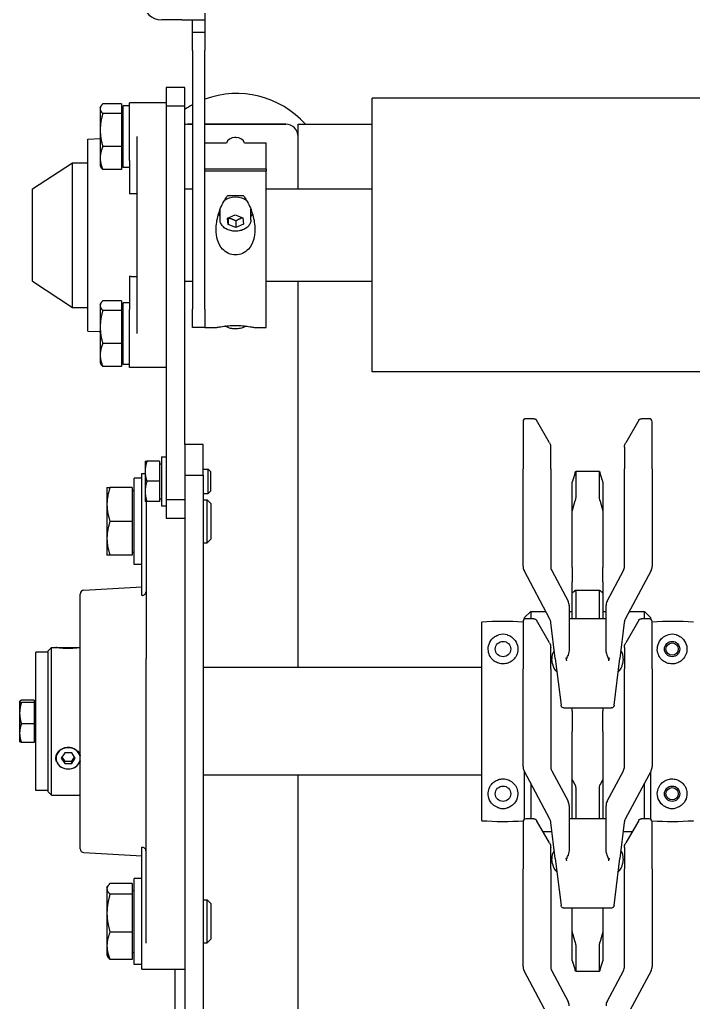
# Model space of a CAD drawing. Extents: x -3873 to 164127, y 7129 to 96529.
# Drawn here: x 42770.5 to 42989.6, y 51289 to 51608.3 of the extents above; entities that cross this region are included whole.
import ezdxf

# ---------------------------------------------------------------- set-up
doc = ezdxf.new("R2010")
doc.units = 0
doc.layers.add('LAYOUT', color=90, linetype='CONTINUOUS')
doc.layers.add('LAYOUT-KROMEKA', color=1, linetype='CONTINUOUS')

# ---------------------------------------------------------------- blocks, each defined once
blk = doc.blocks.new('A$Ccf7c2aec')
at = {"layer": 'LAYOUT-KROMEKA'}
for p, q in [((1943.79, 971.1), (1943.79, 975.22)), ((1944.13, 975.8), (1944.1, 975.78)), ((1946.83, 975.8), (1944.13, 975.8)), ((1953.3, 975.8), (1946.83, 975.8)), ((1949.88, 971.1), (1949.88, 975.22)), ((1957.1, 975.8), (1953.3, 975.8)), ((1956.72, 971.1), (1956.72, 975.22)), ((1957.13, 975.8), (1957.1, 975.8)), ((1957.13, 975.8), (1957.17, 975.78)), ((1957.48, 971.1), (1957.48, 975.22)), ((1949.88, 971.1), (1943.79, 971.1)), ((1944.93, 971.1), (1944.93, 970.5)), ((1956.72, 971.1), (1949.88, 971.1)), ((1956.33, 971.1), (1956.33, 970.5)), ((1957.48, 971.1), (1956.72, 971.1)), ((2093.63, 971.6), (2085.13, 958.6)), ((2093.63, 971.6), (2123.63, 971.6)), ((2123.63, 971.6), (2132.13, 958.6)), ((1928.13, 970.5), (1973.13, 970.5)), ((1928.13, 966.5), (1928.13, 970.5)), ((1973.13, 966.5), (1973.13, 970.5)), ((1927.73, 966.5), (1926.63, 965.4)), ((1926.63, 965.4), (1974.63, 965.4)), ((1926.63, 965.4), (1926.63, 956.1)), ((1927.73, 966.5), (1973.53, 966.5)), ((1973.53, 966.5), (1974.63, 965.4)), ((1974.63, 965.4), (1974.63, 964.04)), ((1938.63, 962.31), (1936.9, 961.15)), ((1936.9, 961.15), (1936.9, 958.85)), ((1936.9, 961.15), (1937.71, 961.15)), ((1939.04, 962.04), (1937.71, 961.15)), ((1937.71, 961.15), (1937.71, 958.85)), ((1940.37, 961.15), (1938.63, 962.31)), ((1940.37, 958.85), (1940.37, 961.15)), ((1974.59, 963.74), (1974.59, 956.26)), ((1974.63, 963.96), (1974.62, 963.97)), ((1974.63, 963.96), (1974.63, 956.1)), ((1936.9, 958.85), (1938.63, 957.69)), ((1936.9, 958.85), (1937.71, 958.85)), ((1937.71, 958.85), (1939.04, 957.96)), ((1938.63, 957.69), (1940.37, 958.85)), ((2085.13, 958.6), (2132.13, 958.6)), ((2085.13, 958.6), (2085.13, 953.6)), ((2132.13, 958.6), (2132.13, 953.6)), ((1908.02, 954.91), (1906.9, 936.1)), ((1909.27, 956.1), (1991.99, 956.1)), ((1993.25, 954.91), (1994.36, 936.1)), ((2077.47, 953.6), (2077.27, 949.9)), ((2077.47, 953.6), (2139.8, 953.6)), ((2139.8, 953.6), (2140.01, 949.6)), ((2065.95, 942.7), (2065.95, 948.75)), ((2067.13, 949.6), (2066.7, 949.35)), ((2069.69, 949.6), (2067.13, 949.6)), ((2078.77, 949.6), (2069.69, 949.6)), ((2073.43, 942.7), (2073.43, 948.75)), ((2085.72, 949.6), (2078.77, 949.6)), ((2084.12, 942.7), (2084.12, 948.75)), ((2086.13, 949.6), (2085.72, 949.6)), ((2086.13, 949.6), (2086.57, 949.35)), ((2087.32, 942.7), (2087.32, 948.75)), ((2129.95, 942.7), (2129.95, 948.75)), ((2131.13, 949.6), (2130.7, 949.35)), ((2133.69, 949.6), (2131.13, 949.6)), ((2142.77, 949.6), (2133.69, 949.6)), ((2137.43, 942.7), (2137.43, 948.75)), ((2149.72, 949.6), (2142.77, 949.6)), ((2148.12, 942.7), (2148.12, 948.75)), ((2150.13, 949.6), (2149.72, 949.6)), ((2150.13, 949.6), (2150.57, 949.35)), ((2151.32, 942.7), (2151.32, 948.75)), ((1873.32, 939.2), (1873.32, 946.42)), ((1874.63, 947.4), (1874.2, 947.15)), ((1877.74, 947.4), (1874.63, 947.4)), ((1888.33, 947.4), (1877.74, 947.4)), ((1882.17, 939.2), (1882.17, 946.42)), ((1896.22, 947.4), (1888.33, 947.4)), ((1894.49, 939.2), (1894.49, 946.42)), ((1896.63, 947.4), (1896.22, 947.4)), ((1896.63, 947.4), (1897.07, 947.15)), ((1897.95, 939.2), (1897.95, 946.42)), ((2010.13, 947.4), (2004.63, 947.4)), ((2004.63, 939.2), (2004.63, 946.42)), ((2021.13, 947.4), (2010.13, 947.4)), ((2015.63, 939.2), (2015.63, 946.42)), ((2026.63, 947.4), (2021.13, 947.4)), ((2026.63, 939.2), (2026.63, 946.42)), ((2073.43, 942.7), (2065.95, 942.7)), ((2066.63, 942.1), (2086.63, 942.1)), ((2066.63, 940.1), (2066.63, 942.1)), ((2068.03, 942.7), (2068.03, 942.1)), ((2084.12, 942.7), (2073.43, 942.7)), ((2087.32, 942.7), (2084.12, 942.7)), ((2085.23, 942.7), (2085.23, 942.1)), ((2086.63, 940.1), (2086.63, 942.1)), ((2137.43, 942.7), (2129.95, 942.7)), ((2130.63, 942.1), (2150.63, 942.1)), ((2130.63, 940.1), (2130.63, 942.1)), ((2132.03, 942.7), (2132.03, 942.1)), ((2148.12, 942.7), (2137.43, 942.7)), ((2151.32, 942.7), (2148.12, 942.7)), ((2149.23, 942.7), (2149.23, 942.1)), ((2150.63, 940.1), (2150.63, 942.1)), ((1882.17, 939.2), (1873.32, 939.2)), ((1875.58, 939.2), (1875.58, 938.6)), ((1894.49, 939.2), (1882.17, 939.2)), ((1897.95, 939.2), (1894.49, 939.2)), ((1895.68, 939.2), (1895.68, 938.6)), ((2015.63, 939.2), (2004.63, 939.2)), ((2005.58, 939.2), (2005.58, 938.6)), ((2026.63, 939.2), (2015.63, 939.2)), ((2025.68, 939.2), (2025.68, 938.6)), ((2065.63, 940.1), (2084.41, 940.1)), ((2065.63, 937.7), (2065.63, 940.1)), ((2095.26, 940.1), (2084.41, 940.1)), ((2132.85, 940.1), (2122.01, 940.1)), ((2132.85, 940.1), (2151.63, 940.1)), ((2151.63, 937.7), (2151.63, 940.1)), ((1870.13, 936.1), (1885.63, 936.1)), ((1870.13, 936.1), (1870.13, 922.1)), ((1871.63, 938.6), (1899.63, 938.6)), ((1871.63, 936.1), (1871.63, 938.6)), ((1885.63, 936.1), (1909.74, 936.1)), ((1899.63, 936.1), (1899.63, 938.6)), ((1909.74, 936.1), (1909.73, 935.89)), ((1991.54, 935.89), (1991.52, 936.1)), ((1991.52, 936.1), (2015.63, 936.1)), ((2001.63, 938.6), (2029.63, 938.6)), ((2001.63, 936.1), (2001.63, 938.6)), ((2015.63, 936.1), (2031.13, 936.1)), ((2029.63, 936.1), (2029.63, 938.6)), ((2031.13, 936.1), (2031.13, 935)), ((2065.63, 928.1), (2065.63, 937.7)), ((2140.63, 937.7), (2076.63, 937.7)), ((2151.63, 928.1), (2151.63, 937.7)), ((1878.6, 934.7), (1930.21, 934.7)), ((1930.21, 934.7), (1971.06, 934.7)), ((2022.13, 934.7), (1971.06, 934.7)), ((2025.38, 935), (2022.13, 935)), ((2022.13, 930.3), (2022.13, 934.42)), ((2031.88, 935), (2025.38, 935)), ((2028.63, 930.3), (2028.63, 934.42)), ((2035.13, 935), (2031.88, 935)), ((2035.13, 930.3), (2035.13, 934.42)), ((2036.63, 929.7), (2020.63, 929.7)), ((2020.63, 929.7), (2020.63, 928.1)), ((2028.63, 930.3), (2022.13, 930.3)), ((2022.93, 930.3), (2022.93, 929.7)), ((2035.13, 930.3), (2028.63, 930.3)), ((2034.33, 930.3), (2034.33, 929.7)), ((2036.63, 929.7), (2036.63, 928.1)), ((2178.56, 923), (2178.56, 929.6)), ((2016.63, 928.1), (2016.63, 922.1)), ((2022.63, 928.1), (2016.63, 928.1)), ((2022.63, 922.1), (2022.63, 928.1)), ((2150.63, 928.1), (2022.63, 928.1)), ((2150.63, 928.1), (2150.63, 922.1)), ((2156.63, 928.1), (2150.63, 928.1)), ((2156.63, 922.1), (2156.63, 928.1)), ((1847.81, 925.22), (1870.13, 925.22)), ((2030.63, 922.1), (1853.63, 922.1)), ((2030.63, 922.1), (2030.63, 916.1)), ((2040.63, 922.1), (2030.63, 922.1)), ((2040.63, 916.1), (2040.63, 922.1)), ((2040.63, 922.1), (2150.63, 922.1)), ((2078.58, 919.6), (2084.56, 919.6)), ((2078.58, 915.6), (2078.58, 919.6)), ((2168.56, 919.6), (2084.56, 919.6)), ((2093.63, 922.1), (2093.63, 919.6)), ((2123.63, 922.1), (2123.63, 919.6)), ((2144.63, 919.6), (2144.63, 921.22)), ((2144.63, 921.22), (2144.63, 919.6)), ((2150.63, 922.1), (2156.63, 922.1)), ((2168.56, 919.6), (2174.58, 919.6)), ((2174.58, 919.6), (2174.59, 919.6)), ((2174.59, 919.6), (2174.59, 915.6)), ((2174.59, 919.6), (2178.57, 919.6)), ((2030.63, 916.1), (1853.63, 916.1)), ((1878.63, 916.1), (1878.63, 914.83)), ((1878.63, 914.83), (1892.63, 914.83)), ((1879.86, 913.6), (1878.63, 914.83)), ((1891.41, 913.6), (1879.86, 913.6)), ((1891.41, 913.6), (1892.63, 914.83)), ((1892.63, 916.1), (1892.63, 914.83)), ((1933.13, 825.6), (1933.13, 916.1)), ((1968.13, 825.6), (1968.13, 916.1)), ((2008.63, 916.1), (2008.63, 914.83)), ((2008.63, 914.83), (2022.63, 914.83)), ((2009.86, 913.6), (2008.63, 914.83)), ((2021.41, 913.6), (2009.86, 913.6)), ((2021.41, 913.6), (2022.63, 914.83)), ((2022.63, 916.1), (2022.63, 914.83)), ((2024.63, 916.1), (2024.63, 914.47)), ((2024.63, 914.47), (2032.63, 914.47)), ((2025.4, 913.7), (2024.63, 914.47)), ((2031.87, 913.7), (2025.4, 913.7)), ((2030.63, 916.1), (2040.63, 916.1)), ((2031.87, 913.7), (2032.63, 914.47)), ((2032.63, 916.1), (2032.63, 914.47)), ((2084.56, 915.6), (2078.58, 915.6)), ((2078.63, 915.6), (2078.63, 911.76)), ((2084.56, 915.6), (2168.56, 915.6)), ((2129.44, 895.6), (2129.44, 915.6)), ((2130.15, 915.6), (2130.15, 895.6)), ((2138.63, 915.6), (2138.63, 908.55)), ((2144.63, 889.22), (2144.63, 915.6)), ((2144.63, 915.6), (2144.63, 889.22)), ((2174.58, 915.6), (2168.56, 915.6)), ((2174.59, 915.6), (2174.58, 915.6)), ((2178.58, 915.6), (2174.59, 915.6)), ((2478.58, 915.6), (2178.58, 915.6)), ((2113.59, 910.6), (2117.02, 910.6)), ((2111.13, 905.46), (2112.07, 908.03)), ((2112.07, 908.03), (2114.1, 908.16)), ((2114.16, 908.03), (2112.07, 908.03)), ((2114.1, 908.16), (2115.2, 905.74)), ((2121.5, 908.1), (2121.5, 903.1)), ((2112.23, 903.04), (2111.13, 905.46)), ((2113.26, 905.46), (2111.13, 905.46)), ((2115.2, 905.74), (2114.27, 903.17)), ((2140.36, 905.83), (2140.35, 905.89)), ((2140.36, 905.37), (2140.35, 905.31)), ((2114.27, 903.17), (2112.23, 903.04)), ((2113.59, 900.6), (2117.02, 900.6)), ((2138.63, 902.65), (2138.63, 895.6)), ((2078.63, 899.44), (2078.63, 895.6)), ((2078.63, 895.6), (2129.44, 895.6)), ((2093.63, 895.6), (2093.63, 861.1)), ((2123.63, 895.6), (2123.63, 861.1)), ((2130.15, 895.6), (2129.44, 895.6)), ((2130.15, 895.6), (2138.63, 895.6)), ((1830.63, 885.22), (1933.13, 885.22)), ((1968.13, 885.22), (2093.63, 885.22)), ((2123.63, 885.22), (2140.63, 885.22)), ((2140.63, 885.22), (2144.63, 885.22)), ((2144.63, 885.22), (2144.63, 861.1)), ((2064.18, 861.1), (2153.08, 861.1)), ((2064.18, 331.1), (2064.18, 861.1)), ((2153.08, 331.1), (2153.08, 861.1)), ((1982.79, 825.6), (1918.48, 825.6)), ((1853.85, 803.36), (1869.62, 811.75)), ((1871.03, 812.1), (1902.73, 812.1)), ((1917.98, 812.1), (1902.73, 812.1)), ((1918.85, 803.36), (1934.62, 811.75)), ((1918.85, 811.6), (1934.34, 811.6)), ((1918.98, 808.59), (1918.98, 811.1)), ((1936.03, 812.1), (1967.73, 812.1)), ((1982.98, 812.1), (1967.73, 812.1)), ((1983.85, 803.36), (1999.62, 811.75)), ((1983.85, 811.6), (1984.38, 811.6)), ((1983.98, 808.59), (1983.98, 811.1)), ((1984.38, 811.6), (1986.38, 809.6)), ((2001.03, 812.1), (2032.73, 812.1)), ((2047.98, 812.1), (2032.73, 812.1)), ((2048.98, 808.59), (2048.98, 811.1)), ((1930.58, 809.6), (1918.98, 809.6)), ((1986.38, 809.6), (1983.98, 809.6)), ((1986.38, 809.6), (1986.38, 804.71)), ((1911.18, 803.5), (1918.48, 807.72)), ((1914.88, 805.64), (1914.88, 802.67)), ((1976.18, 803.5), (1983.48, 807.72)), ((2041.18, 803.5), (2048.48, 807.72)), ((1869.62, 802.75), (1859.66, 797.45)), ((1902.73, 803.1), (1871.03, 803.1)), ((1906.11, 801.6), (1890.86, 799.73)), ((1902.73, 803.1), (1909.68, 803.1)), ((1904.36, 802.49), (1905.84, 802.67)), ((1906.11, 801.6), (1917.81, 803.03)), ((1934.62, 802.75), (1924.66, 797.45)), ((1967.73, 803.1), (1936.03, 803.1)), ((1971.11, 801.6), (1955.86, 799.73)), ((1967.73, 803.1), (1974.68, 803.1)), ((1969.36, 802.49), (1970.84, 802.67)), ((1971.11, 801.6), (1982.81, 803.03)), ((1999.62, 802.75), (1989.66, 797.45)), ((2032.73, 803.1), (2001.03, 803.1)), ((2032.73, 803.1), (2039.68, 803.1)), ((1889.98, 783.47), (1889.98, 798.73)), ((1954.98, 783.47), (1954.98, 798.73)), ((1872.87, 796.1), (1882.36, 796.1)), ((1882.36, 796.1), (1886.1, 796.1)), ((1886.1, 796.1), (1889.98, 796.1)), ((1923.25, 797.1), (1909.13, 797.1)), ((1918.98, 785.1), (1918.98, 797.1)), ((1918.98, 796.1), (1931.85, 796.1)), ((1931.85, 796.1), (1933.87, 796.1)), ((1933.87, 796.1), (1947.35, 796.1)), ((1953.92, 796.1), (1947.35, 796.1)), ((1953.92, 796.1), (1954.98, 796.1)), ((1988.25, 797.1), (1974.13, 797.1)), ((1983.98, 785.1), (1983.98, 797.1)), ((1983.98, 796.1), (1992.33, 796.1)), ((1986.38, 797.1), (1986.38, 796.1)), ((1992.33, 796.1), (1995.98, 796.1)), ((1993.15, 787.1), (1993.15, 795.1)), ((2000.63, 796.1), (1995.98, 796.1)), ((2000.63, 796.1), (2015.17, 796.1)), ((2015.17, 796.1), (2018.9, 796.1)), ((2018.9, 796.1), (2028.4, 796.1)), ((1869.46, 794.96), (1869.46, 787.24)), ((1877.9, 794.95), (1869.49, 794.95)), ((1928.91, 794.95), (1918.98, 794.95)), ((1992.65, 794.95), (1983.98, 794.95)), ((2031.78, 794.95), (2023.37, 794.95)), ((2031.81, 787.24), (2031.81, 794.96)), ((1869.49, 787.25), (1877.9, 787.25)), ((1882.36, 786.1), (1872.87, 786.1)), ((1886.1, 786.1), (1882.36, 786.1)), ((1889.98, 786.1), (1886.1, 786.1)), ((1918.98, 787.25), (1928.91, 787.25)), ((1931.85, 786.1), (1918.98, 786.1)), ((1933.87, 786.1), (1931.85, 786.1)), ((1947.35, 786.1), (1933.87, 786.1)), ((1947.35, 786.1), (1953.92, 786.1)), ((1954.98, 786.1), (1953.92, 786.1)), ((1983.98, 787.25), (1992.65, 787.25)), ((1992.33, 786.1), (1983.98, 786.1)), ((1986.38, 786.1), (1986.38, 785.1)), ((1995.98, 786.1), (1992.33, 786.1)), ((1995.98, 786.1), (2000.63, 786.1)), ((2015.17, 786.1), (2000.63, 786.1)), ((2018.9, 786.1), (2015.17, 786.1)), ((2028.4, 786.1), (2018.9, 786.1)), ((2023.37, 787.25), (2031.78, 787.25)), ((1859.66, 784.75), (1869.62, 779.45)), ((1890.86, 782.47), (1906.11, 780.6)), ((1909.13, 785.1), (1923.25, 785.1)), ((1924.66, 784.75), (1934.62, 779.45)), ((1955.86, 782.47), (1971.11, 780.6)), ((1974.13, 785.1), (1988.25, 785.1)), ((1989.66, 784.75), (1999.62, 779.45)), ((1871.03, 779.1), (1902.73, 779.1)), ((1909.68, 779.1), (1902.73, 779.1)), ((1905.84, 779.53), (1904.36, 779.71)), ((1917.81, 779.17), (1906.11, 780.6)), ((1914.88, 779.53), (1914.88, 776.56)), ((1936.03, 779.1), (1967.73, 779.1)), ((1974.68, 779.1), (1967.73, 779.1)), ((1970.84, 779.53), (1969.36, 779.71)), ((1982.81, 779.17), (1971.11, 780.6)), ((2001.03, 779.1), (2032.73, 779.1)), ((2039.68, 779.1), (2032.73, 779.1)), ((1869.62, 770.45), (1853.85, 778.84)), ((1918.48, 774.48), (1911.18, 778.7)), ((1934.62, 770.45), (1918.85, 778.84)), ((1983.48, 774.48), (1976.18, 778.7)), ((1999.62, 770.45), (1983.85, 778.84)), ((1986.38, 777.49), (1986.38, 772.6)), ((2048.48, 774.48), (2041.18, 778.7)), ((1918.98, 771.1), (1918.98, 773.61)), ((1983.98, 771.1), (1983.98, 773.61)), ((2048.98, 771.1), (2048.98, 773.61)), ((1902.73, 770.1), (1871.03, 770.1)), ((1902.73, 770.1), (1917.98, 770.1)), ((1934.34, 770.6), (1918.85, 770.6)), ((1918.98, 772.6), (1930.58, 772.6)), ((1967.73, 770.1), (1936.03, 770.1)), ((1967.73, 770.1), (1982.98, 770.1)), ((1984.38, 770.6), (1983.85, 770.6)), ((1983.98, 772.6), (1986.38, 772.6)), ((1984.38, 770.6), (1986.38, 772.6)), ((2032.73, 770.1), (2001.03, 770.1)), ((2032.73, 770.1), (2047.98, 770.1))]:
    blk.add_line(p, q, dxfattribs=at)
for centre, radius in [((1927.13, 818.6), 2.5), ((1974.13, 818.6), 2.5), ((1927.13, 763.6), 2.5), ((1927.13, 763.6), 2.01), ((1974.13, 763.6), 2.5), ((1974.13, 763.6), 2.01)]:
    blk.add_circle(centre, radius, dxfattribs=at)
for centre, radius, start, end in [((1909.27, 954.84), 1.26, 90, 177), ((1991.99, 954.84), 1.26, 3, 90), ((2140.63, 921.22), 4, 0, 12.7508), ((2140.63, 921.22), 4, 0, 12.7508), ((2124.63, 905.22), 30, 28.6481, 34.247), ((2124.63, 905.22), 30, 311.8103, 20.2486), ((2140.63, 889.22), 4, 270, 0), ((2140.63, 889.22), 4, 270, 0), ((2016.26, 818.6), 98.13, 175.9636, 183.8398), ((2016.26, 818.6), 98.12, 175.9636, 183.8398), ((1918.48, 825.5), 0.1, 90, 175.9636), ((1918.48, 825.5), 0.1, 90, 175.9636), ((1982.79, 825.5), 0.1, 4.0364, 90), ((1982.79, 825.5), 0.1, 4.0364, 90), ((1885.01, 818.6), 98.13, 356.2018, 4.0364), ((1885.01, 818.6), 98.12, 356.2018, 4.0364), ((1927.13, 818.6), 4.82, 164.1476, 195.8524), ((1974.13, 818.6), 4.82, 344.1476, 15.8524), ((1871.03, 809.1), 3, 90, 118), ((1917.98, 811.1), 1, 0, 90), ((1936.03, 809.1), 3, 90, 118), ((1982.98, 811.1), 1, 0, 90), ((2001.03, 809.1), 3, 90, 118), ((2047.98, 811.1), 1, 0, 90), ((1871.03, 800.1), 3, 90, 118), ((1904.85, 798.52), 4, 96.9958, 140.527), ((1906.33, 798.7), 4, 53.4646, 96.9958), ((1917.44, 806.01), 3, 276.9958, 298), ((1936.03, 800.1), 3, 90, 118), ((1969.85, 798.52), 4, 96.9958, 140.527), ((1971.33, 798.7), 4, 53.4646, 96.9958), ((1982.44, 806.01), 3, 276.9958, 298), ((2001.03, 800.1), 3, 90, 118), ((1858.25, 800.1), 3, 270, 298), ((1923.25, 800.1), 3, 270, 298), ((1988.25, 800.1), 3, 270, 298), ((1858.25, 782.1), 3, 62, 90), ((1923.25, 782.1), 3, 62, 90), ((1988.25, 782.1), 3, 62, 90), ((1871.03, 782.1), 3, 242, 270), ((1904.85, 783.68), 4, 219.473, 263.0042), ((1906.33, 783.5), 4, 263.0042, 306.5354), ((1917.44, 776.19), 3, 62, 83.0042), ((1936.03, 782.1), 3, 242, 270), ((1969.85, 783.68), 4, 219.473, 263.0042), ((1971.33, 783.5), 4, 263.0042, 306.5354), ((1982.44, 776.19), 3, 62, 83.0042), ((2001.03, 782.1), 3, 242, 270), ((1871.03, 773.1), 3, 242, 270), ((1917.98, 771.1), 1, 270, 0), ((2016.26, 763.6), 98.13, 176.1602, 184.0364), ((2016.26, 763.6), 98.12, 176.1602, 184.0364), ((1936.03, 773.1), 3, 242, 270), ((1885.01, 763.6), 98.12, 355.9636, 3.7982), ((1885.01, 763.6), 98.12, 355.9636, 3.7982), ((1982.98, 771.1), 1, 270, 0), ((2001.03, 773.1), 3, 242, 270), ((2047.98, 771.1), 1, 270, 0), ((1927.13, 763.6), 4.82, 164.1476, 195.8524), ((1974.13, 763.6), 4.82, 344.1476, 15.8524)]:
    blk.add_arc(centre, radius, start, end, dxfattribs=at)
for centre, major_axis, ratio, start_param, end_param in [((1938.63, 960), (0, -3.96), 0.866025, 0.172496, 6.11069), ((1938.65, 960), (0, -4), 0.866025, 3.500904, 5.923874), ((1938.65, 960), (0, 4), 0.866025, 5.923874, 6.642497), ((1938.65, 960), (0, 4), 0.866025, 3.500904, 5.923874), ((1938.65, 960), (0, -4), 0.866025, 5.923874, 6.05911), ((1938.65, 960), (0, -4), 0.866025, 0.224075, 0.359312), ((2184.56, 929.6), (0, 6), 0.999997, 0, 1.570796), ((2178.58, 923), (0, -7.4), 0.002293, 4.712389, 6.283185), ((2117.42, 905.6), (0, -6.3), 0.705483, 3.62945, 3.795602), ((2117.42, 905.6), (0, -5), 0.705483, 0.744814, 2.396779), ((2138.25, 905.6), (0, 3), 0.705483, 3.273501, 6.151277), ((2138.68, 905.6), (0, 2.39), 0.705483, 4.616685, 4.808093), ((2117.42, 905.6), (0, -6.3), 0.705483, 5.629176, 5.795328)]:
    blk.add_ellipse(centre, major_axis=major_axis, ratio=ratio, start_param=start_param, end_param=end_param, dxfattribs=at)
for points, weights in [([(1946.83, 975.8), (1945.42, 975.8), (1943.79, 975.22)], [1, 1.0379548493, 1]), ([(1943.79, 975.22), (1943.96, 975.7), (1944.1, 975.78)], [1, 1.03104535478, 1.01130330973]), ([(1949.88, 975.22), (1948.25, 975.8), (1946.83, 975.8)], [1, 1.0379548493, 1]), ([(1953.3, 975.8), (1951.71, 975.8), (1949.88, 975.22)], [1, 1.0379548493, 1]), ([(1956.72, 975.22), (1954.89, 975.8), (1953.3, 975.8)], [1, 1.0379548493, 1]), ([(1957.1, 975.8), (1956.93, 975.8), (1956.72, 975.22)], [1, 1.0379548493, 1]), ([(1957.48, 975.22), (1957.28, 975.8), (1957.1, 975.8)], [1, 1.0379548493, 1]), ([(2069.69, 949.6), (2067.95, 949.6), (2065.95, 948.75)], [1, 1.0379548493, 1]), ([(2065.95, 948.75), (2066.34, 949.14), (2066.7, 949.35)], [1, 1.01716611208, 1.01880454275]), ([(2073.43, 948.75), (2071.42, 949.6), (2069.69, 949.6)], [1, 1.0379548493, 1]), ([(2078.77, 949.6), (2076.29, 949.6), (2073.43, 948.75)], [1, 1.0379548493, 1]), ([(2084.12, 948.75), (2081.25, 949.6), (2078.77, 949.6)], [1, 1.0379548493, 1]), ([(2085.72, 949.6), (2084.98, 949.6), (2084.12, 948.75)], [1, 1.0379548493, 1]), ([(2087.32, 948.75), (2086.46, 949.6), (2085.72, 949.6)], [1, 1.0379548493, 1]), ([(2133.69, 949.6), (2131.95, 949.6), (2129.95, 948.75)], [1, 1.0379548493, 1]), ([(2129.95, 948.75), (2130.34, 949.14), (2130.7, 949.35)], [1, 1.01716611208, 1.01880454275]), ([(2137.43, 948.75), (2135.42, 949.6), (2133.69, 949.6)], [1, 1.0379548493, 1]), ([(2142.77, 949.6), (2140.29, 949.6), (2137.43, 948.75)], [1, 1.0379548493, 1]), ([(2148.12, 948.75), (2145.25, 949.6), (2142.77, 949.6)], [1, 1.0379548493, 1]), ([(2149.72, 949.6), (2148.98, 949.6), (2148.12, 948.75)], [1, 1.0379548493, 1]), ([(2151.32, 948.75), (2150.46, 949.6), (2149.72, 949.6)], [1, 1.0379548493, 1]), ([(1877.74, 947.4), (1875.69, 947.4), (1873.32, 946.42)], [1, 1.0379548493, 1]), ([(1873.32, 946.42), (1873.78, 946.91), (1874.2, 947.15)], [1, 1.01862665279, 1.01897094111]), ([(1882.17, 946.42), (1879.8, 947.4), (1877.74, 947.4)], [1, 1.0379548493, 1]), ([(1888.33, 947.4), (1885.47, 947.4), (1882.17, 946.42)], [1, 1.0379548493, 1]), ([(1894.49, 946.42), (1891.19, 947.4), (1888.33, 947.4)], [1, 1.0379548493, 1]), ([(1896.22, 947.4), (1895.41, 947.4), (1894.49, 946.42)], [1, 1.0379548493, 1]), ([(1897.95, 946.42), (1897.02, 947.4), (1896.22, 947.4)], [1, 1.0379548493, 1]), ([(2010.13, 947.4), (2007.58, 947.4), (2004.63, 946.42)], [1, 1.0379548493, 1]), ([(2004.63, 946.42), (2004.63, 947.4), (2004.63, 947.4)], [1, 1.0379548493, 1]), ([(2015.63, 946.42), (2012.69, 947.4), (2010.13, 947.4)], [1, 1.0379548493, 1]), ([(2021.13, 947.4), (2018.58, 947.4), (2015.63, 946.42)], [1, 1.0379548493, 1]), ([(2026.63, 946.42), (2023.69, 947.4), (2021.13, 947.4)], [1, 1.0379548493, 1]), ([(2026.63, 947.4), (2026.63, 947.4), (2026.63, 946.42)], [1, 1.0379548493, 1]), ([(2095.26, 940.1), (2095.21, 938.9), (2095.16, 937.7)], [1, 1.00000220104, 1]), ([(2122.1, 937.7), (2122.06, 938.9), (2122.01, 940.1)], [1, 1.00000219999, 1]), ([(2022.13, 934.42), (2022.13, 935), (2022.13, 935)], [1, 1.0379548493, 1]), ([(2025.38, 935), (2023.87, 935), (2022.13, 934.42)], [1, 1.0379548493, 1]), ([(2028.63, 934.42), (2026.89, 935), (2025.38, 935)], [1, 1.0379548493, 1]), ([(2031.88, 935), (2030.37, 935), (2028.63, 934.42)], [1, 1.0379548493, 1]), ([(2035.13, 934.42), (2033.39, 935), (2031.88, 935)], [1, 1.0379548493, 1]), ([(2035.13, 935), (2035.13, 935), (2035.13, 934.42)], [1, 1.0379548493, 1]), ([(2114.19, 907.98), (2114.01, 906.73), (2113.26, 905.46)], [1.00535822404, 1.15197334921, 1]), ([(2113.26, 905.46), (2114.04, 904.34), (2114.3, 903.27)], [1, 1.14107778703, 1.02484629509]), ([(1872.87, 796.1), (1871.43, 795.64), (1869.93, 795.16)], [1, 1.00027150864, 1.00009365722]), ([(1878.99, 795.16), (1880.71, 795.64), (1882.36, 796.1)], [1.00009365722, 1.00027150866, 1]), ([(1930.02, 795.16), (1930.95, 795.64), (1931.85, 796.1)], [1.00009365722, 1.00027150866, 1]), ([(1993.13, 795.16), (1992.72, 795.64), (1992.33, 796.1)], [1.00009365722, 1.00027150866, 1]), ([(2018.9, 796.1), (2020.56, 795.64), (2022.27, 795.16)], [1, 1.00027150864, 1.00009365722]), ([(2031.34, 795.16), (2029.84, 795.64), (2028.4, 796.1)], [1.00009365722, 1.00027150866, 1]), ([(1869.93, 787.04), (1871.43, 786.56), (1872.87, 786.1)], [1.00009365722, 1.00027150864, 1]), ([(1882.36, 786.1), (1880.71, 786.56), (1878.99, 787.04)], [1, 1.00027150866, 1.00009365722]), ([(1931.85, 786.1), (1930.95, 786.56), (1930.02, 787.04)], [1, 1.00027150866, 1.00009365722]), ([(1992.33, 786.1), (1992.72, 786.56), (1993.13, 787.04)], [1, 1.00027150866, 1.00009365722]), ([(2022.27, 787.04), (2020.56, 786.56), (2018.9, 786.1)], [1.00009365722, 1.00027150864, 1]), ([(2028.4, 786.1), (2029.84, 786.56), (2031.34, 787.04)], [1, 1.00027150866, 1.00009365722])]:
    blk.add_rational_spline(points, weights, degree=2, dxfattribs=at)
for points, knots in [([(1937.44, 963.74), (1937.81, 963.94), (1938.23, 964.04), (1939.04, 964.04), (1939.47, 963.94), (1939.87, 963.74)], [1.6236635, 1.6236635, 1.6236635, 1.6236635, 1.7637105, 1.7637105, 1.9037575, 1.9037575, 1.9037575, 1.9037575]), ([(1939.87, 963.74), (1939.91, 963.73), (1939.95, 963.71), (1940.43, 963.49), (1940.84, 963.18), (1941.49, 962.47), (1941.78, 962.02), (1942.17, 961.04), (1942.27, 960.5), (1942.27, 960), (1942.27, 959.5), (1942.17, 958.96), (1941.78, 957.98), (1941.49, 957.53), (1940.84, 956.82), (1940.43, 956.51), (1939.95, 956.29), (1939.91, 956.27), (1939.87, 956.26)], [1.9499739, 1.9499739, 1.9499739, 1.9499739, 1.9627098, 1.9627098, 2.1136856, 2.1136856, 2.2646655, 2.2646655, 2.4156453, 2.4156453, 2.4156453, 2.5666252, 2.5666252, 2.717605, 2.717605, 2.8685809, 2.8685809, 2.8813168, 2.8813168, 2.8813168, 2.8813168]), ([(1974.3, 960), (1974.3, 960.5), (1974.32, 961.04), (1974.38, 962.02), (1974.42, 962.47), (1974.51, 963.18), (1974.55, 963.49), (1974.59, 963.71), (1974.59, 963.73), (1974.59, 963.74)], [-1.2078227, -1.2078227, -1.2078227, -1.2078227, -1.0568428, -1.0568428, -0.905863, -0.905863, -0.7548872, -0.7548872, -0.7421512, -0.7421512, -0.7421512, -0.7421512]), ([(1974.59, 956.26), (1974.59, 956.27), (1974.59, 956.29), (1974.55, 956.51), (1974.51, 956.82), (1974.42, 957.53), (1974.38, 957.98), (1974.32, 958.96), (1974.3, 959.5), (1974.3, 960)], [-1.6734941, -1.6734941, -1.6734941, -1.6734941, -1.6607582, -1.6607582, -1.5097824, -1.5097824, -1.3588025, -1.3588025, -1.2078227, -1.2078227, -1.2078227, -1.2078227]), ([(2077.27, 949.9), (2077.27, 949.9), (2077.27, 949.88), (2077.27, 949.82), (2077.28, 949.77), (2077.28, 949.67), (2077.28, 949.64), (2077.28, 949.6)], [11.78137, 11.78137, 11.78137, 11.78137, 12.269775, 12.269775, 12.758179, 12.758179, 12.986846, 12.986846, 12.986846, 12.986846]), ([(1908.39, 934.7), (1908.56, 934.7), (1908.76, 934.74), (1909.06, 934.86), (1909.23, 934.97), (1909.46, 935.19), (1909.57, 935.34), (1909.69, 935.61), (1909.72, 935.76), (1909.73, 935.89)], [-0.5783668, -0.5783668, -0.5783668, -0.5783668, -0.5276255, -0.5276255, -0.4784175, -0.4784175, -0.4311408, -0.4311408, -0.3919206, -0.3919206, -0.3919206, -0.3919206]), ([(1991.54, 935.89), (1991.55, 935.76), (1991.58, 935.61), (1991.69, 935.34), (1991.8, 935.19), (1992.04, 934.97), (1992.2, 934.86), (1992.51, 934.74), (1992.71, 934.7), (1992.88, 934.7)], [-0.3790177, -0.3790177, -0.3790177, -0.3790177, -0.3397976, -0.3397976, -0.2925208, -0.2925208, -0.2433128, -0.2433128, -0.1925715, -0.1925715, -0.1925715, -0.1925715]), ([(2078.63, 911.76), (2078.63, 911.68), (2078.65, 911.57), (2078.72, 911.09), (2078.84, 910.55), (2079.04, 909.31), (2079.13, 908.65), (2079.27, 907.18), (2079.31, 906.37), (2079.31, 904.83), (2079.27, 904.02), (2079.13, 902.55), (2079.04, 901.89), (2078.84, 900.65), (2078.72, 900.11), (2078.65, 899.63), (2078.63, 899.52), (2078.63, 899.44)], [1.649942, 1.649942, 1.649942, 1.649942, 1.789395, 1.789395, 2.117549, 2.117549, 2.348461, 2.348461, 2.579373, 2.579373, 2.810285, 2.810285, 3.041198, 3.041198, 3.369351, 3.369351, 3.508805, 3.508805, 3.508805, 3.508805]), ([(2121.5, 903.1), (2121.35, 902.98), (2121.2, 902.85), (2120.55, 902.37), (2120.02, 902.04), (2118.25, 901.05), (2116.75, 900.43), (2113.62, 899.55), (2111.98, 899.3), (2109.35, 899.3), (2108.16, 899.43), (2105.94, 900.11), (2104.91, 900.65), (2103.53, 901.89), (2103.02, 902.55), (2102.34, 904.02), (2102.17, 904.83), (2102.17, 905.6), (2102.17, 906.37), (2102.34, 907.18), (2103.02, 908.65), (2103.53, 909.31), (2104.91, 910.55), (2105.94, 911.09), (2108.16, 911.77), (2109.35, 911.9), (2111.98, 911.9), (2113.62, 911.65), (2116.75, 910.77), (2118.25, 910.15), (2120.02, 909.16), (2120.55, 908.83), (2121.2, 908.35), (2121.35, 908.22), (2121.5, 908.1)], [-2.280886, -2.280886, -2.280886, -2.280886, -2.223041, -2.223041, -2.042577, -2.042577, -1.580354, -1.580354, -1.118131, -1.118131, -0.789978, -0.789978, -0.461825, -0.461825, -0.230912, -0.230912, 0, 0, 0, 0.230912, 0.230912, 0.461825, 0.461825, 0.789978, 0.789978, 1.118131, 1.118131, 1.580354, 1.580354, 2.042577, 2.042577, 2.223041, 2.223041, 2.280886, 2.280886, 2.280886, 2.280886]), ([(2113.59, 900.6), (2113.21, 900.6), (2112.83, 900.68), (2112.11, 900.98), (2111.77, 901.21), (2111.13, 901.81), (2110.85, 902.18), (2110.38, 903.04), (2110.2, 903.52), (2109.95, 904.54), (2109.89, 905.08), (2109.89, 906.16), (2109.95, 906.69), (2110.21, 907.72), (2110.4, 908.2), (2110.88, 909.07), (2111.18, 909.45), (2111.86, 910.06), (2112.23, 910.29), (2112.94, 910.54), (2113.27, 910.6), (2113.59, 910.6)], [2.141306, 2.141306, 2.141306, 2.141306, 2.428805, 2.428805, 2.728218, 2.728218, 3.049135, 3.049135, 3.38153, 3.38153, 3.716005, 3.716005, 4.05041, 4.05041, 4.38488, 4.38488, 4.717111, 4.717111, 5.036757, 5.036757, 5.282899, 5.282899, 5.282899, 5.282899]), ([(2079.09, 902.25), (2079.01, 902.36), (2078.94, 902.48), (2078.63, 903.04), (2078.45, 903.52), (2078.2, 904.54), (2078.14, 905.08), (2078.14, 906.16), (2078.21, 906.69), (2078.46, 907.72), (2078.65, 908.2), (2078.96, 908.74), (2079.02, 908.85), (2079.09, 908.95)], [2.956567, 2.956567, 2.956567, 2.956567, 3.049135, 3.049135, 3.38153, 3.38153, 3.716005, 3.716005, 4.05041, 4.05041, 4.38488, 4.38488, 4.467637, 4.467637, 4.467637, 4.467637]), ([(1922.5, 819.92), (1922.54, 820.06), (1922.59, 820.2), (1922.86, 820.91), (1923.19, 821.44), (1924.15, 822.47), (1924.86, 822.93), (1926.39, 823.42), (1927.17, 823.48), (1928.57, 823.24), (1929.2, 823.01), (1930.24, 822.32), (1930.66, 821.93), (1931.32, 821.04), (1931.56, 820.58), (1931.87, 819.6), (1931.95, 819.1), (1931.95, 818.6), (1931.95, 818.31), (1931.92, 818.01), (1931.77, 817.18), (1931.58, 816.68), (1931.03, 815.7), (1930.64, 815.24), (1929.63, 814.42), (1929.05, 814.14), (1927.73, 813.76), (1926.99, 813.73), (1925.44, 814), (1924.67, 814.38), (1923.61, 815.26), (1923.24, 815.7), (1922.78, 816.5), (1922.62, 816.87), (1922.5, 817.27), (1922.5, 817.28), (1922.5, 817.28)], [-1.779668, -1.779668, -1.779668, -1.779668, -1.716714, -1.716714, -1.440372, -1.440372, -1.077599, -1.077599, -0.759161, -0.759161, -0.509116, -0.509116, -0.31411, -0.31411, -0.151149, -0.151149, 0, 0, 0, 0.088386, 0.088386, 0.25546, 0.25546, 0.452402, 0.452402, 0.675893, 0.675893, 0.961048, 0.961048, 1.319612, 1.319612, 1.580903, 1.580903, 1.751112, 1.751112, 1.753601, 1.753601, 1.753601, 1.753601]), ([(1978.77, 817.28), (1978.74, 817.18), (1978.71, 817.08), (1978.47, 816.42), (1978.17, 815.91), (1977.28, 814.87), (1976.61, 814.38), (1975.1, 813.82), (1974.31, 813.72), (1972.88, 813.9), (1972.24, 814.12), (1971.16, 814.77), (1970.72, 815.15), (1970.03, 816.02), (1969.77, 816.48), (1969.43, 817.46), (1969.33, 817.95), (1969.3, 818.97), (1969.37, 819.49), (1969.68, 820.52), (1969.93, 821.01), (1970.61, 821.94), (1971.06, 822.37), (1972.19, 823.07), (1972.83, 823.28), (1974.26, 823.49), (1975.05, 823.39), (1976.56, 822.85), (1977.24, 822.36), (1978.06, 821.44), (1978.33, 821.03), (1978.63, 820.36), (1978.7, 820.14), (1978.77, 819.92)], [-3.051014, -3.051014, -3.051014, -3.051014, -3.014723, -3.014723, -2.80739, -2.80739, -2.52083, -2.52083, -2.259007, -2.259007, -2.051649, -2.051649, -1.888736, -1.888736, -1.752775, -1.752775, -1.627213, -1.627213, -1.49698, -1.49698, -1.347366, -1.347366, -1.169927, -1.169927, -0.964952, -0.964952, -0.696837, -0.696837, -0.389905, -0.389905, -0.212859, -0.212859, -0.13699, -0.13699, -0.13699, -0.13699]), ([(1918.98, 808.59), (1918.98, 808.48), (1918.96, 808.36), (1918.89, 808.16), (1918.84, 808.06), (1918.71, 807.89), (1918.63, 807.81), (1918.52, 807.74), (1918.5, 807.73), (1918.48, 807.72)], [0.0000243, 0.0000243, 0.0000243, 0.0000243, 0.0328926, 0.0328926, 0.0653838, 0.0653838, 0.0978897, 0.0978897, 0.1042618, 0.1042618, 0.1042618, 0.1042618]), ([(1983.98, 808.59), (1983.98, 808.48), (1983.96, 808.36), (1983.89, 808.16), (1983.84, 808.06), (1983.71, 807.89), (1983.63, 807.81), (1983.52, 807.74), (1983.5, 807.73), (1983.48, 807.72)], [0.0000243, 0.0000243, 0.0000243, 0.0000243, 0.0328926, 0.0328926, 0.0653838, 0.0653838, 0.0978897, 0.0978897, 0.1042618, 0.1042618, 0.1042618, 0.1042618]), ([(2048.98, 808.59), (2048.98, 808.48), (2048.96, 808.36), (2048.89, 808.16), (2048.84, 808.06), (2048.71, 807.89), (2048.63, 807.81), (2048.52, 807.74), (2048.5, 807.73), (2048.48, 807.72)], [0.0000243, 0.0000243, 0.0000243, 0.0000243, 0.0328926, 0.0328926, 0.0653838, 0.0653838, 0.0978897, 0.0978897, 0.1042618, 0.1042618, 0.1042618, 0.1042618]), ([(1911.18, 803.5), (1910.87, 803.32), (1910.53, 803.2), (1910.17, 803.14), (1910.08, 803.13), (1909.99, 803.11), (1909.89, 803.11), (1909.82, 803.1), (1909.75, 803.1), (1909.68, 803.1)], [0, 0, 0, 0, 0.684637, 0.684637, 0.684637, 0.86523, 0.86523, 0.86523, 1, 1, 1, 1]), ([(1976.18, 803.5), (1975.87, 803.32), (1975.53, 803.2), (1975.17, 803.14), (1975.08, 803.13), (1974.99, 803.11), (1974.89, 803.11), (1974.82, 803.1), (1974.75, 803.1), (1974.68, 803.1)], [0, 0, 0, 0, 0.684637, 0.684637, 0.684637, 0.86523, 0.86523, 0.86523, 1, 1, 1, 1]), ([(2041.18, 803.5), (2040.87, 803.32), (2040.53, 803.2), (2040.17, 803.14), (2040.08, 803.13), (2039.99, 803.11), (2039.89, 803.11), (2039.82, 803.1), (2039.75, 803.1), (2039.68, 803.1)], [0, 0, 0, 0, 0.684637, 0.684637, 0.684637, 0.86523, 0.86523, 0.86523, 1, 1, 1, 1]), ([(1889.98, 798.73), (1889.98, 798.84), (1890, 798.95), (1890.07, 799.16), (1890.12, 799.25), (1890.25, 799.43), (1890.34, 799.5), (1890.52, 799.62), (1890.62, 799.67), (1890.74, 799.7), (1890.77, 799.71), (1890.8, 799.72), (1890.81, 799.72), (1890.83, 799.72), (1890.84, 799.72), (1890.85, 799.72), (1890.85, 799.72), (1890.85, 799.73), (1890.86, 799.73), (1890.86, 799.73), (1890.86, 799.73), (1890.86, 799.73), (1890.86, 799.73), (1890.86, 799.73), (1890.86, 799.73), (1890.86, 799.73), (1890.86, 799.73), (1890.86, 799.73), (1890.86, 799.73), (1890.86, 799.73), (1890.86, 799.73), (1890.86, 799.73)], [0.0000031, 0.0000031, 0.0000031, 0.0000031, 0.0324341, 0.0324341, 0.064942, 0.064942, 0.0974473, 0.0974473, 0.1299526, 0.1299526, 0.137103, 0.137103, 0.1406951, 0.1406951, 0.1424933, 0.1424933, 0.1433926, 0.1433926, 0.1438423, 0.1438423, 0.1440672, 0.1440672, 0.1441796, 0.1441796, 0.1442358, 0.1442358, 0.1442639, 0.1442639, 0.144278, 0.144278, 0.1443182, 0.1443182, 0.1443182, 0.1443182]), ([(1954.98, 798.73), (1954.98, 798.84), (1955, 798.95), (1955.07, 799.16), (1955.12, 799.25), (1955.25, 799.43), (1955.34, 799.5), (1955.52, 799.62), (1955.62, 799.67), (1955.74, 799.7), (1955.77, 799.71), (1955.8, 799.72), (1955.81, 799.72), (1955.83, 799.72), (1955.84, 799.72), (1955.85, 799.72), (1955.85, 799.72), (1955.85, 799.73), (1955.86, 799.73), (1955.86, 799.73), (1955.86, 799.73), (1955.86, 799.73), (1955.86, 799.73), (1955.86, 799.73), (1955.86, 799.73), (1955.86, 799.73), (1955.86, 799.73), (1955.86, 799.73), (1955.86, 799.73), (1955.86, 799.73), (1955.86, 799.73), (1955.86, 799.73)], [0.0000031, 0.0000031, 0.0000031, 0.0000031, 0.0324341, 0.0324341, 0.064942, 0.064942, 0.0974473, 0.0974473, 0.1299526, 0.1299526, 0.137103, 0.137103, 0.1406951, 0.1406951, 0.1424933, 0.1424933, 0.1433926, 0.1433926, 0.1438423, 0.1438423, 0.1440672, 0.1440672, 0.1441796, 0.1441796, 0.1442358, 0.1442358, 0.1442639, 0.1442639, 0.144278, 0.144278, 0.1443197, 0.1443197, 0.1443197, 0.1443197]), ([(1869.49, 794.95), (1869.46, 794.95), (1869.45, 794.96), (1869.48, 794.99), (1869.53, 795.01), (1869.66, 795.06), (1869.75, 795.1), (1869.88, 795.14), (1869.9, 795.15), (1869.93, 795.16)], [0.1549528, 0.1549528, 0.1549528, 0.1549528, 0.1932464, 0.1932464, 0.23154, 0.23154, 0.2707227, 0.2707227, 0.2793508, 0.2793508, 0.2793508, 0.2793508]), ([(1878.99, 795.16), (1878.96, 795.15), (1878.93, 795.14), (1878.77, 795.1), (1878.64, 795.06), (1878.39, 795.01), (1878.27, 794.99), (1878.05, 794.96), (1877.96, 794.95), (1877.9, 794.95)], [0.3355607, 0.3355607, 0.3355607, 0.3355607, 0.3441888, 0.3441888, 0.3833716, 0.3833716, 0.4216652, 0.4216652, 0.4599587, 0.4599587, 0.4599587, 0.4599587]), ([(1905.36, 797.88), (1905.64, 797.95), (1905.93, 798.02), (1906.21, 798.09), (1906.22, 798.1), (1906.22, 798.1), (1906.23, 798.1)], [0, 0, 0, 0, 0.971612, 0.971612, 0.971612, 1, 1, 1, 1]), ([(1905.36, 797.88), (1905.45, 797.91), (1905.54, 797.92), (1905.78, 797.92), (1905.91, 797.89), (1906.18, 797.8), (1906.31, 797.75), (1906.65, 797.62), (1906.86, 797.54), (1907.07, 797.46)], [-1.068908, -1.068908, -1.068908, -1.068908, -1.0410443, -1.0410443, -0.9974409, -0.9974409, -0.9538374, -0.9538374, -0.8852676, -0.8852676, -0.8852676, -0.8852676]), ([(1909.13, 797.1), (1908.56, 797.1), (1907.86, 797.21), (1907.21, 797.41), (1907.14, 797.44), (1907.07, 797.46)], [-0.3189368, -0.3189368, -0.3189368, -0.3189368, -0.1295167, -0.1295167, -0.1071311, -0.1071311, -0.1071311, -0.1071311]), ([(1930.02, 795.16), (1930.01, 795.15), (1929.99, 795.14), (1929.89, 795.1), (1929.79, 795.06), (1929.57, 795.01), (1929.44, 794.99), (1929.17, 794.96), (1929.04, 794.95), (1928.91, 794.95)], [0.3355607, 0.3355607, 0.3355607, 0.3355607, 0.3441888, 0.3441888, 0.3833716, 0.3833716, 0.4216652, 0.4216652, 0.4599587, 0.4599587, 0.4599587, 0.4599587]), ([(1970.36, 797.88), (1970.64, 797.95), (1970.93, 798.02), (1971.21, 798.09), (1971.22, 798.1), (1971.22, 798.1), (1971.23, 798.1)], [0, 0, 0, 0, 0.971612, 0.971612, 0.971612, 1, 1, 1, 1]), ([(1970.36, 797.88), (1970.45, 797.91), (1970.54, 797.92), (1970.78, 797.92), (1970.91, 797.89), (1971.18, 797.8), (1971.31, 797.75), (1971.65, 797.62), (1971.86, 797.54), (1972.07, 797.46)], [-1.068908, -1.068908, -1.068908, -1.068908, -1.0410443, -1.0410443, -0.9974409, -0.9974409, -0.9538374, -0.9538374, -0.8852676, -0.8852676, -0.8852676, -0.8852676]), ([(1974.13, 797.1), (1973.56, 797.1), (1972.86, 797.21), (1972.21, 797.41), (1972.14, 797.44), (1972.07, 797.46)], [-0.3189368, -0.3189368, -0.3189368, -0.3189368, -0.1295167, -0.1295167, -0.1071311, -0.1071311, -0.1071311, -0.1071311]), ([(1993.13, 795.16), (1993.13, 795.15), (1993.14, 795.14), (1993.16, 795.1), (1993.15, 795.06), (1993.09, 795.01), (1993.03, 794.99), (1992.87, 794.96), (1992.76, 794.95), (1992.65, 794.95)], [0.3355607, 0.3355607, 0.3355607, 0.3355607, 0.3441888, 0.3441888, 0.3833716, 0.3833716, 0.4216652, 0.4216652, 0.4599587, 0.4599587, 0.4599587, 0.4599587]), ([(2023.37, 794.95), (2023.3, 794.95), (2023.21, 794.96), (2023, 794.99), (2022.88, 795.01), (2022.63, 795.06), (2022.49, 795.1), (2022.33, 795.14), (2022.3, 795.15), (2022.27, 795.16)], [0.1549528, 0.1549528, 0.1549528, 0.1549528, 0.1932464, 0.1932464, 0.23154, 0.23154, 0.2707227, 0.2707227, 0.2793508, 0.2793508, 0.2793508, 0.2793508]), ([(2031.34, 795.16), (2031.36, 795.15), (2031.39, 795.14), (2031.52, 795.1), (2031.61, 795.06), (2031.74, 795.01), (2031.78, 794.99), (2031.82, 794.96), (2031.81, 794.95), (2031.78, 794.95)], [0.3355607, 0.3355607, 0.3355607, 0.3355607, 0.3441888, 0.3441888, 0.3833716, 0.3833716, 0.4216652, 0.4216652, 0.4599587, 0.4599587, 0.4599587, 0.4599587]), ([(1869.93, 787.04), (1869.9, 787.05), (1869.88, 787.06), (1869.75, 787.1), (1869.66, 787.14), (1869.53, 787.19), (1869.48, 787.21), (1869.45, 787.24), (1869.46, 787.25), (1869.49, 787.25)], [0.3355607, 0.3355607, 0.3355607, 0.3355607, 0.3441888, 0.3441888, 0.3833716, 0.3833716, 0.4216652, 0.4216652, 0.4599587, 0.4599587, 0.4599587, 0.4599587]), ([(1877.9, 787.25), (1877.96, 787.25), (1878.05, 787.24), (1878.27, 787.21), (1878.39, 787.19), (1878.64, 787.14), (1878.77, 787.1), (1878.93, 787.06), (1878.96, 787.05), (1878.99, 787.04)], [0.1549528, 0.1549528, 0.1549528, 0.1549528, 0.1932464, 0.1932464, 0.23154, 0.23154, 0.2707227, 0.2707227, 0.2793508, 0.2793508, 0.2793508, 0.2793508]), ([(1928.91, 787.25), (1929.04, 787.25), (1929.17, 787.24), (1929.44, 787.21), (1929.57, 787.19), (1929.79, 787.14), (1929.89, 787.1), (1929.99, 787.06), (1930.01, 787.05), (1930.02, 787.04)], [0.1549528, 0.1549528, 0.1549528, 0.1549528, 0.1932464, 0.1932464, 0.23154, 0.23154, 0.2707227, 0.2707227, 0.2793508, 0.2793508, 0.2793508, 0.2793508]), ([(1992.65, 787.25), (1992.76, 787.25), (1992.87, 787.24), (1993.03, 787.21), (1993.09, 787.19), (1993.15, 787.14), (1993.16, 787.1), (1993.14, 787.06), (1993.13, 787.05), (1993.13, 787.04)], [0.1549528, 0.1549528, 0.1549528, 0.1549528, 0.1932464, 0.1932464, 0.23154, 0.23154, 0.2707227, 0.2707227, 0.2793508, 0.2793508, 0.2793508, 0.2793508]), ([(2022.27, 787.04), (2022.3, 787.05), (2022.33, 787.06), (2022.49, 787.1), (2022.63, 787.14), (2022.88, 787.19), (2023, 787.21), (2023.21, 787.24), (2023.3, 787.25), (2023.37, 787.25)], [0.3355607, 0.3355607, 0.3355607, 0.3355607, 0.3441888, 0.3441888, 0.3833716, 0.3833716, 0.4216652, 0.4216652, 0.4599587, 0.4599587, 0.4599587, 0.4599587]), ([(2031.78, 787.25), (2031.81, 787.25), (2031.82, 787.24), (2031.78, 787.21), (2031.74, 787.19), (2031.61, 787.14), (2031.52, 787.1), (2031.39, 787.06), (2031.36, 787.05), (2031.34, 787.04)], [0.1549528, 0.1549528, 0.1549528, 0.1549528, 0.1932464, 0.1932464, 0.23154, 0.23154, 0.2707227, 0.2707227, 0.2793508, 0.2793508, 0.2793508, 0.2793508]), ([(1890.86, 782.47), (1890.86, 782.47), (1890.86, 782.47), (1890.86, 782.47), (1890.86, 782.47), (1890.86, 782.47), (1890.86, 782.47), (1890.86, 782.47), (1890.86, 782.47), (1890.86, 782.47), (1890.86, 782.47), (1890.85, 782.47), (1890.85, 782.47), (1890.85, 782.48), (1890.84, 782.48), (1890.83, 782.48), (1890.82, 782.48), (1890.8, 782.48), (1890.78, 782.49), (1890.74, 782.5), (1890.71, 782.5), (1890.62, 782.53), (1890.56, 782.56), (1890.43, 782.63), (1890.36, 782.68), (1890.24, 782.79), (1890.19, 782.86), (1890.1, 783), (1890.06, 783.07), (1890, 783.25), (1889.98, 783.36), (1889.98, 783.47)], [0, 0, 0, 0, 0.0000293, 0.0000293, 0.0000666, 0.0000666, 0.0001413, 0.0001413, 0.0002906, 0.0002906, 0.0005892, 0.0005892, 0.0011863, 0.0011863, 0.0023805, 0.0023805, 0.0047676, 0.0047676, 0.0095318, 0.0095318, 0.018982, 0.018982, 0.0372887, 0.0372887, 0.0624815, 0.0624815, 0.0876743, 0.0876743, 0.1128671, 0.1128671, 0.1444966, 0.1444966, 0.1444966, 0.1444966]), ([(1907.07, 784.74), (1906.86, 784.66), (1906.65, 784.58), (1906.31, 784.45), (1906.18, 784.4), (1905.91, 784.31), (1905.78, 784.28), (1905.54, 784.28), (1905.45, 784.29), (1905.36, 784.32)], [0.8852676, 0.8852676, 0.8852676, 0.8852676, 0.9538374, 0.9538374, 0.9974409, 0.9974409, 1.0410443, 1.0410443, 1.068908, 1.068908, 1.068908, 1.068908]), ([(1906.23, 784.1), (1906.22, 784.1), (1906.22, 784.1), (1906.21, 784.11), (1905.93, 784.18), (1905.64, 784.25), (1905.36, 784.32)], [0, 0, 0, 0, 0.028388, 0.028388, 0.028388, 1, 1, 1, 1]), ([(1907.07, 784.74), (1907.11, 784.75), (1907.15, 784.76), (1907.43, 784.86), (1907.67, 784.92), (1908.28, 785.05), (1908.71, 785.1), (1909.13, 785.1)], [-0.4553156, -0.4553156, -0.4553156, -0.4553156, -0.4433521, -0.4433521, -0.371047, -0.371047, -0.2439974, -0.2439974, -0.2439974, -0.2439974]), ([(1955.86, 782.47), (1955.86, 782.47), (1955.86, 782.47), (1955.86, 782.47), (1955.86, 782.47), (1955.86, 782.47), (1955.86, 782.47), (1955.86, 782.47), (1955.86, 782.47), (1955.86, 782.47), (1955.86, 782.47), (1955.85, 782.47), (1955.85, 782.47), (1955.85, 782.48), (1955.84, 782.48), (1955.83, 782.48), (1955.82, 782.48), (1955.8, 782.48), (1955.78, 782.49), (1955.74, 782.5), (1955.71, 782.5), (1955.62, 782.53), (1955.56, 782.56), (1955.43, 782.63), (1955.36, 782.68), (1955.24, 782.79), (1955.19, 782.86), (1955.1, 783), (1955.06, 783.07), (1955, 783.25), (1954.98, 783.36), (1954.98, 783.47)], [0, 0, 0, 0, 0.0000293, 0.0000293, 0.0000666, 0.0000666, 0.0001413, 0.0001413, 0.0002906, 0.0002906, 0.0005892, 0.0005892, 0.0011863, 0.0011863, 0.0023805, 0.0023805, 0.0047676, 0.0047676, 0.0095318, 0.0095318, 0.018982, 0.018982, 0.0372887, 0.0372887, 0.0624815, 0.0624815, 0.0876743, 0.0876743, 0.1128671, 0.1128671, 0.1444966, 0.1444966, 0.1444966, 0.1444966]), ([(1972.07, 784.74), (1971.86, 784.66), (1971.65, 784.58), (1971.31, 784.45), (1971.18, 784.4), (1970.91, 784.31), (1970.78, 784.28), (1970.54, 784.28), (1970.45, 784.29), (1970.36, 784.32)], [0.8852676, 0.8852676, 0.8852676, 0.8852676, 0.9538374, 0.9538374, 0.9974409, 0.9974409, 1.0410443, 1.0410443, 1.068908, 1.068908, 1.068908, 1.068908]), ([(1971.23, 784.1), (1971.22, 784.1), (1971.22, 784.1), (1971.21, 784.11), (1970.93, 784.18), (1970.64, 784.25), (1970.36, 784.32)], [0, 0, 0, 0, 0.028388, 0.028388, 0.028388, 1, 1, 1, 1]), ([(1972.07, 784.74), (1972.11, 784.75), (1972.15, 784.76), (1972.43, 784.86), (1972.67, 784.92), (1973.28, 785.05), (1973.71, 785.1), (1974.13, 785.1)], [-0.4553156, -0.4553156, -0.4553156, -0.4553156, -0.4433521, -0.4433521, -0.371047, -0.371047, -0.2439974, -0.2439974, -0.2439974, -0.2439974]), ([(1909.68, 779.1), (1910.06, 779.1), (1910.44, 779.03), (1910.8, 778.88), (1910.93, 778.83), (1911.06, 778.77), (1911.18, 778.7)], [0, 0, 0, 0, 0.729999, 0.729999, 0.729999, 1, 1, 1, 1]), ([(1974.68, 779.1), (1975.06, 779.1), (1975.44, 779.03), (1975.8, 778.88), (1975.93, 778.83), (1976.06, 778.77), (1976.18, 778.7)], [0, 0, 0, 0, 0.729999, 0.729999, 0.729999, 1, 1, 1, 1]), ([(2039.68, 779.1), (2040.06, 779.1), (2040.44, 779.03), (2040.8, 778.88), (2040.93, 778.83), (2041.06, 778.77), (2041.18, 778.7)], [0, 0, 0, 0, 0.729999, 0.729999, 0.729999, 1, 1, 1, 1]), ([(1918.48, 774.48), (1918.58, 774.43), (1918.66, 774.36), (1918.81, 774.19), (1918.86, 774.1), (1918.95, 773.9), (1918.97, 773.79), (1918.98, 773.66), (1918.98, 773.64), (1918.98, 773.61)], [0, 0, 0, 0, 0.032368, 0.032368, 0.0648783, 0.0648783, 0.0973835, 0.0973835, 0.104244, 0.104244, 0.104244, 0.104244]), ([(1983.48, 774.48), (1983.58, 774.43), (1983.66, 774.36), (1983.81, 774.19), (1983.86, 774.1), (1983.95, 773.9), (1983.97, 773.79), (1983.98, 773.66), (1983.98, 773.64), (1983.98, 773.61)], [0, 0, 0, 0, 0.0323681, 0.0323681, 0.0648784, 0.0648784, 0.0973836, 0.0973836, 0.104244, 0.104244, 0.104244, 0.104244]), ([(2048.48, 774.48), (2048.58, 774.43), (2048.66, 774.36), (2048.81, 774.19), (2048.86, 774.1), (2048.95, 773.9), (2048.97, 773.79), (2048.98, 773.66), (2048.98, 773.64), (2048.98, 773.61)], [0, 0, 0, 0, 0.0323681, 0.0323681, 0.0648784, 0.0648784, 0.0973836, 0.0973836, 0.104244, 0.104244, 0.104244, 0.104244]), ([(1922.5, 764.92), (1922.53, 765.02), (1922.56, 765.12), (1922.8, 765.78), (1923.1, 766.29), (1923.98, 767.33), (1924.66, 767.82), (1926.16, 768.38), (1926.96, 768.48), (1928.39, 768.3), (1929.03, 768.08), (1930.11, 767.43), (1930.55, 767.05), (1931.24, 766.18), (1931.49, 765.72), (1931.84, 764.74), (1931.93, 764.25), (1931.97, 763.23), (1931.9, 762.71), (1931.59, 761.68), (1931.34, 761.19), (1930.66, 760.26), (1930.2, 759.83), (1929.07, 759.13), (1928.43, 758.92), (1927.01, 758.71), (1926.22, 758.81), (1924.7, 759.35), (1924.02, 759.84), (1923.21, 760.76), (1922.94, 761.17), (1922.64, 761.84), (1922.56, 762.06), (1922.5, 762.28)], [-3.051014, -3.051014, -3.051014, -3.051014, -3.014723, -3.014723, -2.80739, -2.80739, -2.52083, -2.52083, -2.259007, -2.259007, -2.051649, -2.051649, -1.888736, -1.888736, -1.752775, -1.752775, -1.627213, -1.627213, -1.49698, -1.49698, -1.347366, -1.347366, -1.169927, -1.169927, -0.964952, -0.964952, -0.696837, -0.696837, -0.389905, -0.389905, -0.212859, -0.212859, -0.13699, -0.13699, -0.13699, -0.13699]), ([(1978.77, 762.28), (1978.73, 762.14), (1978.68, 762), (1978.41, 761.29), (1978.07, 760.76), (1977.11, 759.73), (1976.41, 759.27), (1974.88, 758.78), (1974.1, 758.72), (1972.69, 758.96), (1972.06, 759.19), (1971.03, 759.88), (1970.6, 760.27), (1969.95, 761.16), (1969.71, 761.62), (1969.39, 762.6), (1969.31, 763.1), (1969.31, 763.6), (1969.31, 763.89), (1969.34, 764.19), (1969.49, 765.02), (1969.68, 765.52), (1970.23, 766.5), (1970.63, 766.96), (1971.63, 767.78), (1972.22, 768.06), (1973.54, 768.44), (1974.28, 768.47), (1975.83, 768.2), (1976.59, 767.82), (1977.65, 766.94), (1978.02, 766.5), (1978.49, 765.7), (1978.65, 765.33), (1978.77, 764.93), (1978.77, 764.92), (1978.77, 764.92)], [-1.779668, -1.779668, -1.779668, -1.779668, -1.716714, -1.716714, -1.440372, -1.440372, -1.077599, -1.077599, -0.759161, -0.759161, -0.509116, -0.509116, -0.31411, -0.31411, -0.151149, -0.151149, 0, 0, 0, 0.088386, 0.088386, 0.25546, 0.25546, 0.452402, 0.452402, 0.675893, 0.675893, 0.961048, 0.961048, 1.319612, 1.319612, 1.580903, 1.580903, 1.751112, 1.751112, 1.753601, 1.753601, 1.753601, 1.753601])]:
    blk.add_open_spline(points, degree=3, knots=knots, dxfattribs=at)
for points in [[(1974.59, 963.74), (1974.62, 963.94), (1974.63, 964.04), (1974.63, 964.04)], [(1937.79, 956.1), (1937.67, 956.14), (1937.55, 956.19), (1937.44, 956.26)], [(1939.87, 956.26), (1939.75, 956.19), (1939.62, 956.14), (1939.49, 956.1)], [(1974.61, 956.1), (1974.61, 956.14), (1974.6, 956.19), (1974.59, 956.26)]]:
    blk.add_open_spline(points, degree=3, dxfattribs=at)

msp = doc.modelspace()

# ---------------------------------------------------------------- block references
at = {"layer": 'LAYOUT', "color": 4, "linetype": 'Continuous', "ltscale": 20, "rotation": 89.99999999999999}
msp.add_blockref('A$Ccf7c2aec', (43746.26, 49429.67), dxfattribs=at)

doc.saveas('drawing.dxf')
